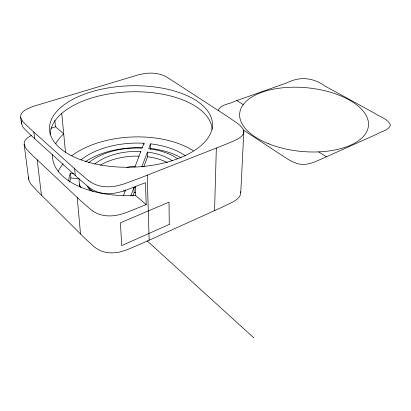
<?xml version="1.0" encoding="UTF-8"?>
<svg xmlns="http://www.w3.org/2000/svg" width="411" height="411" viewBox="0 0 411 411"><rect width="100%" height="100%" fill="white"/><g stroke="black" fill="none" stroke-linecap="round" stroke-linejoin="round"><path stroke-width="0.62" d="M214.557 210.632L216.34 148.058M28.744 177.059L28.78 179.823L30.101 182.818A52.32 28.071 -4.9 0 0 31.251 184.457L36.887 190.612L83.639 237.09L93.497 246.261A56.41 34.139 -3.5 0 0 95.753 247.946C104.04 254.106 115.26 253.926 124.631 250.566A56.908 33.728 -5.4 0 0 127.98 249.39L145.437 241.874L221.878 207.314L232.117 202.351A51.169 28.996 0.4 0 0 234.419 201.01C237.337 199.155 240.748 196.592 240.743 192.769L243.836 131.643L242.819 128.592L239.962 125.355A56.122 29.238 0.6 0 0 238.164 123.85L227.853 116.729L167.256 77.355A51.843 24.11 -1.4 0 0 165.212 76.312C157.767 72.567 149.044 72.434 141.045 74.242A51.539 24.326 -0.1 0 0 138.271 74.874L34.036 106.136A57.555 28.195 -4.4 0 0 31.138 107.22C26.874 109.105 20.314 111.473 20.607 117.13L21.521 123.978L22.888 126.912A54.745 26.273 -3.7 0 0 24.069 128.453L29.895 134.284L77.576 177.624L88.812 187.231A59.256 32.253 -2.3 0 0 91.17 188.849C100.099 194.835 111.648 194.629 121.589 191.557A59.78 31.858 -4 0 0 125.119 190.463L145.504 182.695L146.177 204.601L126.192 212.605A58.701 32.603 -4.5 0 1 122.73 213.73C113.01 216.91 101.579 217.116 92.896 211.049M21.583 121.379L21.434 123.526M132.835 196.042L134.176 192.471L133.976 187.58A19.112 10.609 -2.7 0 0 135.358 187.529M143.747 166.923L147.554 156.766L147.421 152.075A47.964 26.653 -2.7 0 1 172.322 160.855M150.256 149.563L150.662 148.474L150.544 143.829A64.902 36.101 -2.7 0 1 185.361 155.795M130.837 195.867L133.976 187.58M141.795 166.928L147.421 152.075M150.544 143.829L148.695 148.705A54.802 30.465 -2.7 0 1 177.665 158.821M123.346 195.811L125.674 189.903M134.962 166.923L140.768 151.489A47.964 26.653 -2.7 0 0 94.71 164.117M80.9 159.936A64.902 36.101 -2.7 0 1 144.004 143.259L142.088 148.124A54.802 30.465 -2.7 0 0 88.899 162.592M31.503 135.399C28.082 137.151 23.617 139.93 24.141 144.379L28.667 179.222M50.907 128.258L55.485 126.783L63.72 133.842A79.703 42.107 -2.2 0 0 55.773 143.614M68.765 180.963A64.902 36.101 -2.7 0 1 70.461 173.103L73.528 173.375M69.659 182.083A64.635 36.286 -2.8 0 1 70.918 177.963L78.861 178.667M90.646 182.016C99.642 187.986 111.232 187.77 121.235 184.734A60.114 31.616 -3.8 0 0 124.79 183.655L140.619 177.793L224.411 144.883L234.809 140.485A53.805 26.931 1 0 0 237.224 139.257C240.116 137.608 243.795 135.399 243.836 131.643M236.844 100.567L243.24 104.579M318.648 151.88L326.452 156.771M243.286 129.943L278.18 152.938C285.568 157.454 292.796 163.665 301.802 164.385C309.879 164.873 317.21 160.711 324.407 157.69L376.61 134.274C380.961 131.392 388.965 130.662 390.44 124.857C387.614 118.507 379.384 116.816 374.159 113.004L325.158 86.171C313.218 77.643 300.266 76.153 287.053 82.791L234.198 101.507C229.21 104.343 220.008 104.394 218.107 110.77M88.267 180.414L77.915 171.7L29.309 128.001L23.242 122.021A55.023 26.052 -3.6 0 1 22.06 120.49M52.469 154.593A79.703 42.107 -2.2 0 0 135.609 195.528L146.177 204.601M78.742 178.718L79.693 179.581M87.764 186.918L92.984 191.66M147.092 240.841L253.88 337.899M22.06 120.485L20.607 117.13M240.625 191.696L240.743 192.769M24.141 144.379L25.59 147.842A53.836 26.977 -4.1 0 0 26.761 149.424L32.515 155.384L80.438 200.481L90.569 209.41A58.187 33.003 -2.7 0 0 92.891 211.054M33.841 132.085L34.627 138.589M37.18 159.787L41.449 195.158M54.838 120.438L55.485 126.783M61.748 113.395L65.493 152.234M70.461 173.103L70.918 177.963M74.653 168.767L75.259 175.518M77.237 197.475L80.525 233.998M135.25 186.579L135.609 195.528M140.768 151.489L140.788 152.08M144.004 143.259L144.04 144.42M147.241 175.194L149.142 240.199M58.259 171.125A77.926 43.386 -2.7 0 1 63.099 163.819M71.725 155.774A77.926 43.386 -2.7 0 1 193.273 150.755M90.641 182.022A59.585 32.012 -2.2 0 1 88.273 180.414M50.178 134.361A81.075 41.043 -1.9 0 1 130.364 91.817A81.075 41.043 -1.9 0 1 212.22 129.568M85.19 161.826A64.635 36.286 -2.8 0 1 142.257 147.811M150.662 148.474A64.635 36.286 -2.8 0 1 181.272 157.875M80.633 187.431A54.802 30.465 -2.7 0 1 79.138 179.17M79.6 186.789A54.576 30.62 -2.8 0 1 79.559 184.051M135.553 192.415A19.034 10.665 -2.8 0 1 134.176 192.471M124.6 191.197A19.034 10.665 -2.8 0 1 123.413 190.791M126.845 167.441A19.112 10.609 -2.7 0 1 134.936 166.321M100.325 165.191A47.763 26.787 -2.8 0 1 139.067 156.118M147.554 156.766A47.763 26.787 -2.8 0 1 167.421 162.597M90.579 190.807A47.964 26.653 -2.7 0 1 87.543 186.168M169.26 224.406L121.682 245.619L120.449 222.803L169.013 202.15L169.26 224.406M88.427 162.227A81.496 40.71 -1.8 0 0 212.395 125.674A81.496 40.71 -1.8 0 0 92.033 91.632A81.496 40.71 -1.8 0 0 88.427 162.227M268.527 143.758A64.681 31.955 5.5 0 0 368.415 126.192A64.681 31.955 5.5 0 0 275.288 88.812A64.681 31.955 5.5 0 0 268.527 143.758"/></g></svg>
